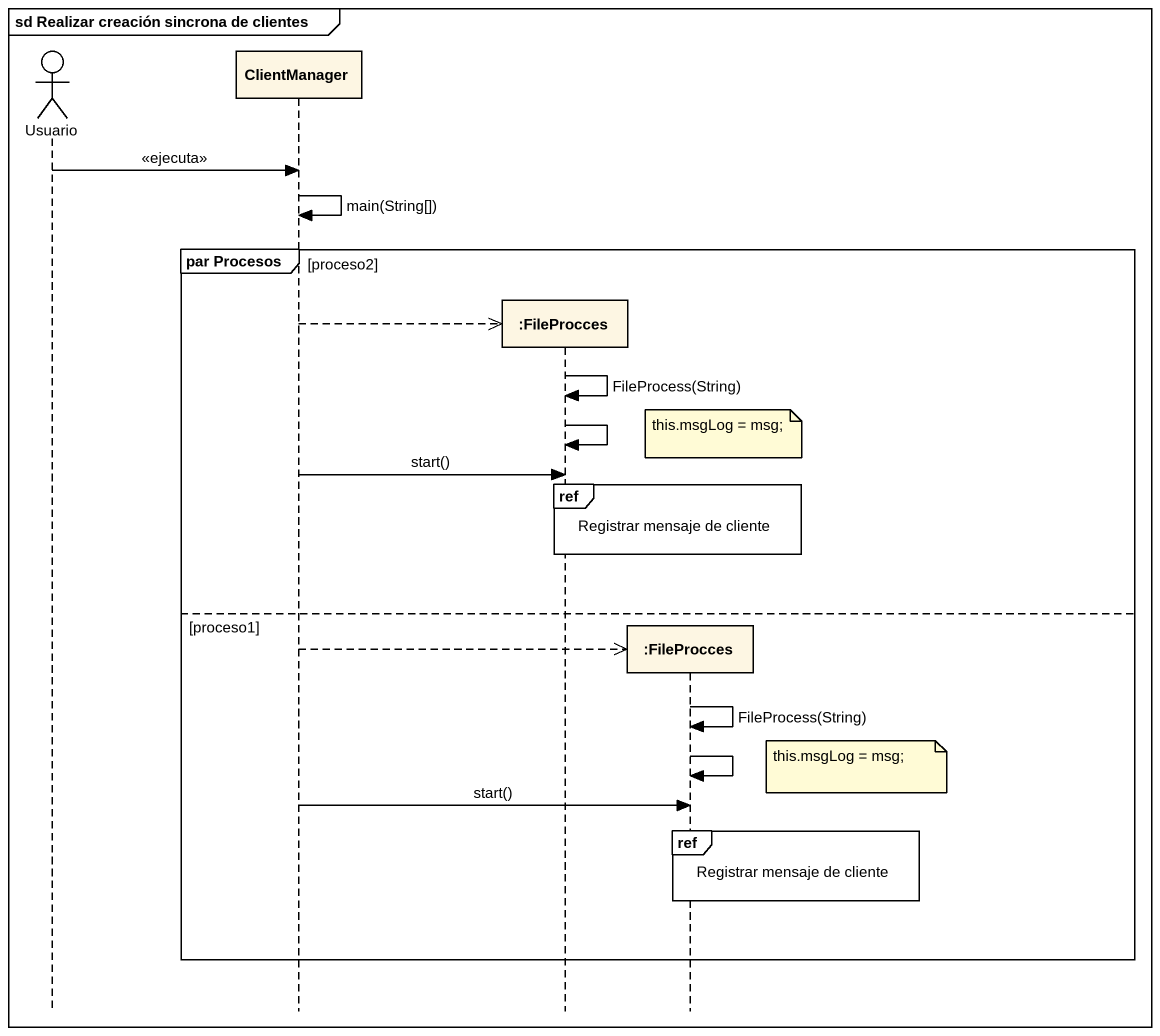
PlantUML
@startuml
mainframe sd Realizar creación sincrona de clientes
hide footbox
actor Usuario
participant ClientManager
participant ":FileProcces" as FileProcces
participant ":FileProcces" as FileProcces_2

Usuario -> ClientManager : <<ejecuta>>
ClientManager -> ClientManager : main(String[])
group par Procesos [proceso2]
  ClientManager -->> FileProcces **
  FileProcces -> FileProcces : FileProcess(String)
  FileProcces -> FileProcces
  note over FileProcces_2 : this.msgLog = msg;
  ClientManager -> FileProcces : start()
  ref over FileProcces, FileProcces_2 : Registrar mensaje de cliente
else proceso1
  ClientManager -->> FileProcces_2 **
  FileProcces_2 -> FileProcces_2 : FileProcess(String)
  FileProcces_2 -> FileProcces_2
  note right of FileProcces_2 : this.msgLog = msg;
  ClientManager -> FileProcces_2 : start()
  ref over FileProcces_2 : Registrar mensaje de cliente
end
@enduml
